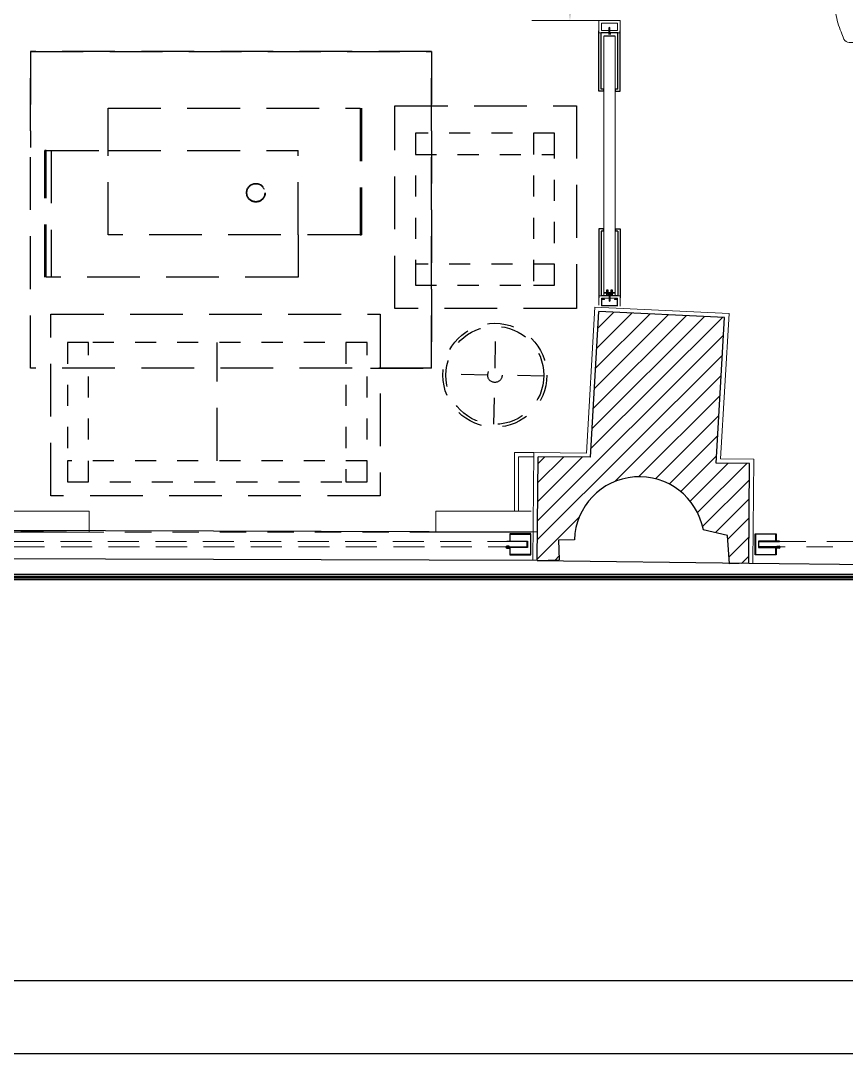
# Model space of a CAD drawing. Header units: inches. Extents: x 54 to 199, y 70 to 109.
# Drawn here: x 136.383 to 140.297, y 70.271 to 75.164 of the extents above; entities that cross this region are included whole.
import ezdxf
from ezdxf.enums import TextEntityAlignment as Align

# ---------------------------------------------------------------- set-up
doc = ezdxf.new("R2010")
doc.units = ezdxf.units.IN
doc.header["$MEASUREMENT"] = 0
for name, pattern in [('21212-FC-A-XREF-GROUND FLOOR PLAN-REV-31-10-12$0$HIDDEN', [0.375, 0.25, -0.125]), ('HIDDEN', [0.375, 0.25, -0.125]), ('HIDDEN2', [0.1875, 0.125, -0.0625])]:
    doc.linetypes.add(name, pattern=pattern)
for name, color, linetype, lineweight in [('21212-FC-A-XREF-FIRST FLOOR PLAN-REV-31-10-12$0$Solid-Wood-Timber-EEE', 44, 'Continuous', 15), ('21212-FC-A-XREF-GROUND FLOOR PLAN-REV-31-10-12$0$Channels-EEE', 252, 'Continuous', 5), ('21212-FC-A-XREF-GROUND FLOOR PLAN-REV-31-10-12$0$GB-Wall-Cladding-EEE', 1, 'Continuous', 15), ('21212-FC-A-XREF-GROUND FLOOR PLAN-REV-31-10-12$0$HIDDEN-EEE', 6, '21212-FC-A-XREF-GROUND FLOOR PLAN-REV-31-10-12$0$HIDDEN', 9), ('DIM-IN-AR', 251, 'Continuous', 5), ('FURN-LIGHT-EEE', 2, 'Continuous', 18), ('GLASS-EEE', 140, 'Continuous', 5)]:
    doc.layers.add(name, color=color, linetype=linetype, lineweight=lineweight)
for name, color, linetype in [('A2- Plans$0$WALL-AR', 7, 'Continuous'), ('col-hat', 2, 'Continuous'), ('columns', 6, 'Continuous'), ('DETAIL', 2, 'Continuous'), ('FINISH-AR', 252, 'Continuous'), ('Fixation', 1, 'Continuous'), ('furniture', 5, 'Continuous'), ('hatch', 2, 'Continuous'), ('HATCH-AR', 251, 'Continuous')]:
    doc.layers.add(name, color=color, linetype=linetype)
doc.layers.add('GOLDCLADDING', color=7, linetype='Continuous', true_color=0xffc20a)
doc.styles.add('ROMANS', font='romans.shx')

# ---------------------------------------------------------------- blocks, each defined once
blk = doc.blocks.new('GRWRFHRH')
at = {"color": 252}
for p, q in [((-0.8534, 2.16, 0), (-0.8534, 2.447, 0)), ((-0.8048, 2.4603, 0), (-0.8034, 2.4633, 0)), ((-0.8048, 2.4325, 0), (-0.8048, 2.4603, 0)), ((-0.8021, 2.4603, 0), (-0.8034, 2.4633, 0)), ((-0.8021, 2.4325, 0), (-0.8021, 2.4603, 0)), ((-0.7534, 2.16, 0), (-0.7534, 2.447, 0)), ((-0.764, 2.4365, 0), (-0.8429, 2.4365, 0)), ((-0.8429, 2.1705, 0), (-0.8429, 2.4365, 0)), ((-0.8298, 2.4233, 0), (-0.7771, 2.4233, 0)), ((-0.809, 2.4325, 0), (-0.809, 2.4313, 0)), ((-0.7978, 2.4325, 0), (-0.809, 2.4325, 0)), ((-0.809, 2.4313, 0), (-0.7978, 2.4313, 0)), ((-0.7978, 2.4313, 0), (-0.7978, 2.4325, 0)), ((-0.764, 2.1705, 0), (-0.764, 2.4365, 0)), ((-0.8324, 2.16, 0), (-0.8534, 2.16, 0)), ((-0.8324, 2.1705, 0), (-0.8429, 2.1705, 0)), ((-0.8324, 2.1705, 0), (-0.8324, 2.16, 0)), ((-0.764, 2.1705, 0), (-0.7745, 2.1705, 0)), ((-0.7745, 2.16, 0), (-0.7745, 2.1705, 0)), ((-0.7745, 2.16, 0), (-0.7534, 2.16, 0)), ((-0.8324, 1.5081, 0), (-0.8534, 1.5081, 0)), ((-0.8534, 1.5081, 0), (-0.8534, 1.1807, 0)), ((-0.8324, 1.4976, 0), (-0.8429, 1.4976, 0)), ((-0.8429, 1.4976, 0), (-0.8429, 1.1912, 0)), ((-0.8324, 1.4976, 0), (-0.8324, 1.5081, 0)), ((-0.7745, 1.5081, 0), (-0.7534, 1.5081, 0)), ((-0.7745, 1.5081, 0), (-0.7745, 1.4976, 0)), ((-0.764, 1.4976, 0), (-0.7745, 1.4976, 0)), ((-0.764, 1.4976, 0), (-0.764, 1.1912, 0)), ((-0.7534, 1.5081, 0), (-0.7534, 1.1807, 0)), ((-0.764, 1.1912, 0), (-0.8429, 1.1912, 0)), ((-0.8298, 1.2044, 0), (-0.7771, 1.2044, 0)), ((-0.809, 1.1952, 0), (-0.809, 1.1964, 0)), ((-0.809, 1.1964, 0), (-0.7978, 1.1964, 0)), ((-0.7978, 1.1952, 0), (-0.809, 1.1952, 0)), ((-0.8048, 1.1952, 0), (-0.8048, 1.1674, 0)), ((-0.8021, 1.1952, 0), (-0.8021, 1.1674, 0)), ((-0.7978, 1.1964, 0), (-0.7978, 1.1952, 0)), ((-0.8048, 1.1674, 0), (-0.8034, 1.1644, 0)), ((-0.8021, 1.1674, 0), (-0.8034, 1.1644, 0))]:
    blk.add_line(p, q, dxfattribs=at)
at = {"color": 252, "linetype": 'Continuous'}
for p, q in [((-0.8084, 1.2032, 0), (-0.7984, 1.2032, 0)), ((-0.8084, 1.2032, 0), (-0.7984, 1.2032, 0)), ((-0.8084, 1.1962, 0), (-0.7984, 1.2032, 0)), ((-0.8084, 1.2032, 0), (-0.7984, 1.1962, 0)), ((-0.8084, 1.1962, 0), (-0.8084, 1.2032, 0)), ((-0.8084, 1.2032, 0), (-0.7984, 1.2032, 0)), ((-0.7984, 1.1962, 0), (-0.8084, 1.1962, 0)), ((-0.7984, 1.2032, 0), (-0.7984, 1.1962, 0)), ((6.7345, -0.1296, 0.1445), (-8.3291, -0.1296, -0.1104)), ((6.7345, -0.1546, 0.1461), (-8.3291, -0.1546, -0.1104)), ((6.7345, -0.1546, 0.1461), (-8.3291, -0.1546, -0.1104))]:
    blk.add_line(p, q, dxfattribs=at)
at = {"layer": '21212-FC-A-XREF-FIRST FLOOR PLAN-REV-31-10-12$0$Solid-Wood-Timber-EEE', "color": 252, "ltscale": 10}
for p, q in [((-0.9132, 0.4459), (-0.873, 1.1367)), ((-0.2369, 1.107), (-0.873, 1.1367)), ((-0.277, 0.4177), (-0.2369, 1.107)), ((-1.1618, 0.4483), (-1.2546, 0.4483)), ((-1.2546, 0.1708), (-1.2546, 0.4483)), ((-1.1668, -0.0632), (-1.1618, 0.4483)), ((-0.9132, 0.4459), (-1.1618, 0.4483)), ((-1.1618, 0.4283), (-1.2346, 0.4283)), ((-1.2346, 0.1708), (-1.2346, 0.4283)), ((-0.1193, 0.4162), (-0.277, 0.4177)), ((-0.124, -0.0768), (-0.1193, 0.4162)), ((-3.7222, 0.1708), (-3.2701, 0.1708)), ((-3.7222, 0.1708), (-3.2701, 0.1708)), ((-3.2701, 0.1708), (-3.2701, 0.0708)), ((-3.2701, 0.1708), (-3.2701, 0.0708)), ((-1.1744, 0.1708), (-1.6265, 0.1708)), ((-1.6265, 0.1708), (-1.6265, 0.0708)), ((-1.1744, 0.1708), (-1.6265, 0.1708)), ((-1.6265, 0.1708), (-1.6265, 0.0708)), ((-3.7222, 0.0782), (-3.2701, 0.0708)), ((-3.7222, 0.0708), (-3.2701, 0.0708)), ((-1.1744, 0.0708), (-1.6265, 0.0708)), ((-1.1744, 0.0708), (-1.6265, 0.0708))]:
    blk.add_line(p, q, dxfattribs=at)
at = {"layer": '21212-FC-A-XREF-FIRST FLOOR PLAN-REV-31-10-12$0$Solid-Wood-Timber-EEE', "color": 252, "linetype": 'HIDDEN', "ltscale": 0.5}
blk.add_line((-1.1751, 0.0708), (-3.2821, 0.0708), dxfattribs=at)
blk.add_line((-1.1751, 0.0708), (-3.2821, 0.0708), dxfattribs=at)
at = {"layer": '21212-FC-A-XREF-GROUND FLOOR PLAN-REV-31-10-12$0$Channels-EEE', "color": 252}
for p, q in [((-0.8417, 1.1435), (-0.8417, 1.1755)), ((-0.8417, 1.1755), (-0.8277, 1.1755)), ((-0.8277, 1.1755), (-0.8277, 1.1735)), ((-0.7797, 1.1755), (-0.7657, 1.1755)), ((-0.7797, 1.1735), (-0.7797, 1.1755)), ((-0.7657, 1.1755), (-0.7657, 1.1435)), ((-0.7657, 1.1435), (-0.8417, 1.1435)), ((-0.8277, 1.1735), (-0.8397, 1.1735)), ((-0.8397, 1.1735), (-0.8397, 1.1455)), ((-0.8397, 1.1455), (-0.7677, 1.1455)), ((-0.7677, 1.1735), (-0.7797, 1.1735)), ((-0.7677, 1.1455), (-0.7677, 1.1735))]:
    blk.add_line(p, q, dxfattribs=at)
at = {"layer": '21212-FC-A-XREF-GROUND FLOOR PLAN-REV-31-10-12$0$GB-Wall-Cladding-EEE', "color": 252, "ltscale": 3}
for p, q in [((-0.8534, 2.4365), (-0.8534, 2.4945)), ((-0.7534, 2.4945), (-0.8534, 2.4945)), ((-0.8414, 2.4485), (-0.8414, 2.4825)), ((-0.7654, 2.4825), (-0.8414, 2.4825)), ((-0.8414, 2.4485, 0), (-0.7654, 2.4485, 0)), ((-0.7654, 2.4485), (-0.7654, 2.4825)), ((-0.7534, 2.4365), (-0.7534, 2.4945)), ((-0.7538, 2.4365, 0), (-0.8538, 2.4365, 0)), ((-0.8534, 2.4365, 0), (-0.7534, 2.4365, 0)), ((-0.7531, 2.4365, 0), (-0.8531, 2.4365, 0)), ((-0.7538, 1.1912, 0), (-0.8538, 1.1912, 0)), ((-0.8534, 1.1458), (-0.8534, 1.1912)), ((-0.8534, 1.1912, 0), (-0.7534, 1.1912, 0)), ((-0.7534, 1.1912, 0), (-0.8534, 1.1912, 0)), ((-0.8414, 1.1452), (-0.8414, 1.1792)), ((-0.8414, 1.1792, 0), (-0.7654, 1.1792, 0)), ((-0.7654, 1.1417), (-0.7654, 1.1792)), ((-0.7534, 1.1411), (-0.7534, 1.1912))]:
    blk.add_line(p, q, dxfattribs=at)
at = {"layer": '21212-FC-A-XREF-GROUND FLOOR PLAN-REV-31-10-12$0$HIDDEN-EEE', "color": 252, "linetype": 'HIDDEN', "ltscale": 0.5}
for p, q in [((-4.5312, 0.0272), (-1.261, 0.0272)), ((-4.5281, 0.0012), (-1.265, 0.0012)), ((-4.5092, 0.0272), (-1.291, 0.0272)), ((-4.5061, 0.0012), (-1.2794, 0.0012)), ((-0.0955, 0.0012), (2.3233, 0.0012)), ((0.0015, 0.0272), (2.3108, 0.0272))]:
    blk.add_line(p, q, dxfattribs=at)
at = {"layer": 'A2- Plans$0$WALL-AR', "color": 252}
blk.add_line((-1.1463, 0.0703), (-4.6795, 0.0811), dxfattribs=at)
at = {"layer": 'col-hat', "color": 252, "linetype": 'Continuous'}
for p, q in [((-0.892, 0.4665), (-0.2681, 1.0885)), ((-0.8864, 0.5617), (-0.3541, 1.0925)), ((-0.8809, 0.6569), (-0.44, 1.0965)), ((-0.8753, 0.7521), (-0.5259, 1.1005)), ((-0.8698, 0.8473), (-0.6118, 1.1045)), ((-0.8643, 0.9425), (-0.6977, 1.1085)), ((-0.8587, 1.0377), (-0.7837, 1.1125)), ((-1.145, 0.1246), (-0.2629, 1.004)), ((-1.1458, 0.0341), (-0.2684, 0.9088)), ((-0.7786, 0.3105), (-0.274, 0.8137)), ((-0.6657, 0.3334), (-0.2795, 0.7185)), ((-0.5854, 0.3238), (-0.285, 0.6233)), ((-0.5203, 0.299), (-0.2906, 0.5281)), ((-1.1441, 0.2151), (-0.9325, 0.4261)), ((-1.1432, 0.3057), (-1.0216, 0.4269)), ((-1.1423, 0.3962), (-1.1107, 0.4278)), ((-0.4662, 0.2634), (-0.2961, 0.4329)), ((-0.4215, 0.2182), (-0.2418, 0.3974)), ((-0.3864, 0.1636), (-0.1527, 0.3965)), ((-0.3623, 0.0979), (-0.1402, 0.3194)), ((-0.3016, 0.0687), (-0.1411, 0.2288)), ((-1.1467, -0.0565), (-0.947, 0.1427)), ((-0.2432, 0.0373), (-0.1419, 0.1383)), ((-0.2371, -0.0463), (-0.1428, 0.0478)), ((-1.0617, -0.0614), (-1.0422, -0.0419)), ((-0.1785, -0.0776), (-0.1437, -0.0428))]:
    blk.add_line(p, q, dxfattribs=at)
at = {"layer": 'columns', "color": 252}
for p, q in [((-0.8943, 0.4257), (-0.8542, 1.1158)), ((-0.258, 1.088), (-0.8542, 1.1158)), ((-0.2982, 0.3979), (-0.258, 1.088)), ((-1.1468, -0.0634), (-1.142, 0.4281)), ((-0.8943, 0.4257), (-1.142, 0.4281)), ((-0.1394, 0.3964), (-0.2982, 0.3979)), ((-0.144, -0.0766), (-0.1394, 0.3964)), ((-0.2446, 0.0552), (-0.3589, 0.0823)), ((-0.2347, -0.0791), (-0.2446, 0.0552)), ((-0.9701, 0.0348), (-1.0447, 0.033)), ((-1.0447, 0.033), (-1.0415, -0.0609)), ((-1.1468, -0.0634), (-1.0415, -0.0609)), ((-0.144, -0.0766), (-0.2347, -0.0791))]:
    blk.add_line(p, q, dxfattribs=at)
blk.add_arc((-0.6619, 0.0251), 0.3084, 10.6878, 178.1965, dxfattribs=at)
at = {"layer": 'DETAIL', "color": 252, "linetype": 'Continuous'}
for p, q in [((-0.8159, 1.1912, 0), (-0.8159, 1.2191, 0)), ((-0.8159, 1.2191, 0), (-0.8109, 1.2191, 0)), ((-0.7909, 1.1912, 0), (-0.8159, 1.1912, 0)), ((-0.8109, 1.2191, 0), (-0.8109, 1.1962, 0)), ((-0.8109, 1.1962, 0), (-0.7959, 1.1962, 0)), ((-0.7959, 1.1962, 0), (-0.7959, 1.2191, 0)), ((-0.7959, 1.2191, 0), (-0.7909, 1.2191, 0)), ((-0.7909, 1.2191, 0), (-0.7909, 1.1912, 0)), ((6.7345, -0.1546, 0.1461), (-8.3291, -0.1546, -0.1104))]:
    blk.add_line(p, q, dxfattribs=at)
at = {"layer": 'DIM-IN-AR', "color": 252}
blk.add_line((-0.8159, 2.4945, 0), (-1.171, 2.4945, 0), dxfattribs=at)
blk.add_solid([(-1.016, 2.6445, 0), (-0.966, 2.6445, 0), (-0.991, 2.4945, 0)], dxfattribs=at)
at = {"layer": 'FINISH-AR', "color": 252, "linetype": 'HIDDEN2', "ltscale": 0.5}
for p, q in [((-1.176, 0.0637), (-1.276, 0.0637)), ((-1.276, 0.0637), (-1.276, 0.0287)), ((-1.274, 0.0287), (-1.274, 0.0617)), ((-1.274, 0.0617), (-1.178, 0.0617)), ((-1.178, 0.0617), (-1.178, -0.0342)), ((-1.176, -0.0362), (-1.176, 0.0637)), ((-0.1135, -0.0362), (-0.1135, 0.0637)), ((-0.1135, 0.0637), (-0.0135, 0.0637)), ((-0.0155, 0.0617), (-0.1115, 0.0617)), ((-0.1115, 0.0617), (-0.1115, -0.0342)), ((-0.0155, 0.0287), (-0.0155, 0.0617)), ((-0.0135, 0.0637), (-0.0135, 0.0287)), ((-1.291, 0.0287), (-1.1915, 0.0287)), ((-1.291, 0.0262), (-1.291, 0.0287)), ((-1.194, 0.0262), (-1.291, 0.0262)), ((-1.291, -0.0013), (-1.291, 0.0012)), ((-1.291, 0.0012), (-1.194, 0.0012)), ((-1.276, 0.0287), (-1.274, 0.0287)), ((-1.194, 0.0012), (-1.194, 0.0262)), ((-1.1915, 0.0287), (-1.1915, -0.0013)), ((0.0015, 0.0287), (-0.098, 0.0287)), ((-0.098, 0.0287), (-0.098, -0.0013)), ((-0.0955, 0.0012), (-0.0955, 0.0262)), ((-0.0955, 0.0262), (0.0015, 0.0262)), ((0.0015, 0.0012), (-0.0955, 0.0012)), ((-0.0135, 0.0287), (-0.0155, 0.0287)), ((0.0015, 0.0262), (0.0015, 0.0287)), ((0.0015, -0.0013), (0.0015, 0.0012)), ((-1.1915, -0.0013), (-1.291, -0.0013)), ((-1.274, -0.0013), (-1.276, -0.0013)), ((-1.276, -0.0013), (-1.276, -0.0362)), ((-1.276, -0.0362), (-1.176, -0.0362)), ((-1.274, -0.0342), (-1.274, -0.0013)), ((-1.178, -0.0342), (-1.274, -0.0342)), ((-0.0135, -0.0362), (-0.1135, -0.0362)), ((-0.1115, -0.0342), (-0.0155, -0.0342)), ((-0.098, -0.0013), (0.0015, -0.0013)), ((-0.0155, -0.0013), (-0.0135, -0.0013)), ((-0.0155, -0.0342), (-0.0155, -0.0013)), ((-0.0135, -0.0013), (-0.0135, -0.0362))]:
    blk.add_line(p, q, dxfattribs=at)
at = {"layer": 'Fixation', "color": 252}
for p, q in [((-1.2794, 0.0047), (-1.2904, 0.0047)), ((-1.2794, 0.0012), (-1.2794, 0.0047)), ((-0.011, 0.0012), (-0.011, 0.0047)), ((-0.011, 0.0047), (0, 0.0047)), ((-1.2904, -0.0047), (-1.2794, -0.0047)), ((-1.2794, -0.0047), (-1.2794, -0.0013)), ((-0.011, -0.0047), (-0.011, -0.0013)), ((0, -0.0047), (-0.011, -0.0047))]:
    blk.add_line(p, q, dxfattribs=at)
for centre, start, end in [((-1.2904, 0), 90, 270), ((0, 0), 270, 90)]:
    blk.add_arc(centre, 0.00475, start, end, dxfattribs=at)
at = {"layer": 'FURN-LIGHT-EEE', "color": 252, "flags": 128}
blk.add_lwpolyline([(0.3843, 2.9275, 0.029012), (0.3305, 2.9272, 0.270173), (0.3088, 2.9122, 0.055044), (0.2704, 2.7985, 0.087483), (0.2684, 2.5284, 0.048386), (0.2939, 2.441, 0.024463), (0.3077, 2.4072, 0.288013), (0.3329, 2.3911, 0.01393), (0.3819, 2.3906, 0.23698), (0.4026, 2.4044, 0.184158), (0.4049, 2.4372, -0.019394), (0.3769, 2.5294, -0.060382), (0.3656, 2.7008, -0.079806), (0.3921, 2.8402, 0.029719), (0.4066, 2.8874, 0.17298), (0.4031, 2.9139, 0.244693)], format="xyb", close=True, dxfattribs=at)
at = {"layer": 'furniture', "color": 252, "linetype": 'HIDDEN'}
for p, q in [((-1.6476, 2.3476, 0), (-3.5476, 2.3476, 0)), ((-3.5476, 2.3476, 0), (-3.5476, 1.8938, 0)), ((-3.5476, 2.3476, 0), (-1.6476, 2.3476, 0)), ((-3.5476, 0.8476, 0), (-3.5476, 2.3476, 0)), ((-1.6476, 0.8476, 0), (-1.6476, 2.3476, 0)), ((-1.6476, 2.3476, 0), (-1.6476, 0.8476, 0)), ((-3.1797, 1.4791, 0), (-3.1797, 2.0791, 0)), ((-3.1797, 2.0791, 0), (-1.9857, 2.0791, 0)), ((-1.9857, 2.0791, 0), (-1.9857, 1.4791, 0)), ((-1.9797, 2.0791, 0), (-1.9797, 1.4791, 0)), ((-1.8205, 2.0908, 0), (-0.9605, 2.0908, 0)), ((-1.8205, 1.1308, 0), (-1.8205, 2.0908, 0)), ((-0.9605, 2.0908, 0), (-0.9605, 1.1308, 0)), ((-3.4797, 1.2791, 0), (-3.4797, 1.8791, 0)), ((-3.4737, 1.8791, 0), (-3.4797, 1.8791, 0)), ((-3.4737, 1.8791, 0), (-3.1797, 1.8791, 0)), ((-3.4737, 1.2791, 0), (-3.4737, 1.8791, 0)), ((-3.4497, 1.8791, 0), (-3.4497, 1.2791, 0)), ((-3.1797, 1.8791, 0), (-2.2797, 1.8791, 0)), ((-2.2797, 1.4791, 0), (-2.2797, 1.8791, 0)), ((-1.9857, 1.4791, 0), (-3.1797, 1.4791, 0)), ((-2.2797, 1.4791, 0), (-2.2797, 1.2791, 0)), ((-1.9857, 1.4791, 0), (-1.9797, 1.4791, 0)), ((-2.2797, 1.2791, 0), (-3.4737, 1.2791, 0)), ((-0.9605, 1.1308, 0), (-1.8205, 1.1308, 0)), ((-3.4509, 1.1034, 0), (-1.8909, 1.1034, 0)), ((-3.4509, 0.2434, 0), (-3.4509, 1.1034, 0)), ((-1.8909, 1.1034, 0), (-1.8909, 0.2434, 0)), ((-2.6626, 0.4092, 0), (-2.6626, 0.9692, 0)), ((-1.6476, 0.8476, 0), (-3.5476, 0.8476, 0)), ((-1.9372, 0.8476, 0), (-1.6476, 0.8476, 0)), ((-1.8909, 0.2434, 0), (-3.4509, 0.2434, 0))]:
    blk.add_line(p, q, dxfattribs=at)
at = {"layer": 'furniture', "color": 252, "linetype": 'HIDDEN', "ltscale": 0.1}
for p, q in [((-1.0636, 1.9607, 0), (-1.7236, 1.9607, 0)), ((-1.7236, 1.9607, 0), (-1.7236, 1.8607, 0)), ((-1.0636, 1.9607, 0), (-1.7236, 1.9607, 0)), ((-1.7236, 1.9607, 0), (-1.7236, 1.2407, 0)), ((-1.0636, 1.9607, 0), (-1.1636, 1.9607, 0)), ((-1.1636, 1.9607, 0), (-1.1636, 1.2407, 0)), ((-1.0636, 1.2407, 0), (-1.0636, 1.9607, 0)), ((-1.0636, 1.8607, 0), (-1.0636, 1.9607, 0)), ((-1.0636, 1.2407, 0), (-1.0636, 1.9607, 0)), ((-1.7236, 1.8607, 0), (-1.0636, 1.8607, 0)), ((-1.0636, 1.3407, 0), (-1.7236, 1.3407, 0)), ((-1.7236, 1.3407, 0), (-1.7236, 1.2407, 0)), ((-1.0636, 1.2407, 0), (-1.0636, 1.3407, 0)), ((-1.7236, 1.2407, 0), (-1.0636, 1.2407, 0)), ((-1.7236, 1.2407, 0), (-1.0636, 1.2407, 0)), ((-1.1636, 1.2407, 0), (-1.0636, 1.2407, 0)), ((-3.3726, 0.9692, 0), (-3.3726, 0.3092, 0)), ((-3.2726, 0.9692, 0), (-3.3726, 0.9692, 0)), ((-1.9526, 0.9692, 0), (-3.3726, 0.9692, 0)), ((-3.3726, 0.9692, 0), (-3.3726, 0.3092, 0)), ((-3.2726, 0.3092, 0), (-3.2726, 0.9692, 0)), ((-2.0526, 0.9692, 0), (-2.0526, 0.3092, 0)), ((-1.9526, 0.9692, 0), (-2.0526, 0.9692, 0)), ((-1.9526, 0.3092, 0), (-1.9526, 0.9692, 0)), ((-1.9526, 0.3092, 0), (-1.9526, 0.9692, 0)), ((-3.3726, 0.4092, 0), (-3.3726, 0.3092, 0)), ((-1.9526, 0.4092, 0), (-3.3726, 0.4092, 0)), ((-1.9526, 0.3092, 0), (-1.9526, 0.4092, 0)), ((-3.3726, 0.3092, 0), (-3.2726, 0.3092, 0)), ((-3.3726, 0.3092, 0), (-1.9526, 0.3092, 0)), ((-3.3726, 0.3092, 0), (-1.9526, 0.3092, 0)), ((-2.0526, 0.3092, 0), (-1.9526, 0.3092, 0))]:
    blk.add_line(p, q, dxfattribs=at)
at = {"layer": 'furniture', "color": 252, "linetype": 'HIDDEN', "ltscale": 0.5}
for p, q in [((-1.3463, 0.8485, 0), (-1.3428, 1.0465, 0)), ((-1.3811, 0.815, 0), (-1.5791, 0.8185, 0)), ((-1.1148, 0.8102, 0), (-1.3128, 0.8137, 0)), ((-1.3511, 0.5822, 0), (-1.3476, 0.7802, 0))]:
    blk.add_line(p, q, dxfattribs=at)
at = {"layer": 'furniture', "color": 252, "linetype": 'HIDDEN'}
for radius in [0.0445, 0.0425]:
    blk.add_circle((-2.4797, 1.6791, 0), radius, dxfattribs=at)
at = {"layer": 'furniture', "color": 252, "linetype": 'HIDDEN', "ltscale": 0.5}
for radius in [0.2461, 0.2322, 0.0341]:
    blk.add_circle((-1.3469, 0.8143, 0), radius, dxfattribs=at)
at = {"layer": 'GLASS-EEE', "color": 252}
for p, q in [((-0.8298, 2.4213, 0), (-0.7771, 2.4213, 0)), ((-0.8298, 2.4213, 0), (-0.8298, 1.2064, 0)), ((-0.7771, 2.4213, 0), (-0.7771, 1.2064, 0)), ((-0.8298, 1.1912, 0), (-0.8298, 1.5626, 0)), ((-0.7771, 1.1912, 0), (-0.7771, 1.5626, 0)), ((-0.8298, 1.2064, 0), (-0.7771, 1.2064, 0)), ((6.7295, -0.1371, 0.1436), (-8.3241, -0.1371, -0.1104)), ((6.7225, -0.1421, 0.1437), (-8.3171, -0.1421, -0.1102)), ((6.7295, -0.1471, 0.1436), (-8.3241, -0.1471, -0.1104))]:
    blk.add_line(p, q, dxfattribs=at)
at = {"layer": 'hatch', "color": 252, "linetype": 'Continuous'}
for p, q in [((-1.2948, 0.0018), (-1.2922, 0.0044)), ((-1.2945, -0.0024), (-1.2919, 0.0003)), ((-1.2909, 0.0012), (-1.2874, 0.0047)), ((-1.2865, 0.0012), (-1.283, 0.0047)), ((-1.2821, 0.0012), (-1.2794, 0.0039)), ((-0.0083, 0.0012), (-0.011, 0.0039)), ((-0.0039, 0.0012), (-0.0074, 0.0047)), ((0.0005, 0.0012), (-0.003, 0.0047)), ((0.0041, -0.0024), (0.0015, 0.0003)), ((0.0044, 0.0018), (0.0018, 0.0044)), ((-1.2922, -0.0044), (-1.289, -0.0013)), ((-1.2881, -0.0047), (-1.2846, -0.0013)), ((-1.2837, -0.0047), (-1.2802, -0.0013)), ((-0.0067, -0.0047), (-0.0102, -0.0013)), ((-0.0023, -0.0047), (-0.0058, -0.0013)), ((0.0018, -0.0044), (-0.0014, -0.0013))]:
    blk.add_line(p, q, dxfattribs=at)
at = {"layer": 'HATCH-AR', "color": 252}
for p, q in [((-1.1468, -0.0634), (-4.6799, -0.0527)), ((-1.1468, -0.0634), (-0.144, -0.0766)), ((-0.144, -0.0766), (2.4524, -0.1054))]:
    blk.add_line(p, q, dxfattribs=at)
at = {"color": 252, "style": 'ROMANS'}
for p in [(-5.1176, 7.4592, 0), (3.1653, 4.7064, 0), (-5.1176, 4.6287, 0)]:
    blk.add_attdef('ELEV', text='', height=0.1035, dxfattribs=at).set_placement(p, align=Align.BOTTOM_LEFT)
for p in [(-5.1176, 7.3903, 0), (3.1653, 4.6376, 0), (-5.1176, 4.5599, 0)]:
    blk.add_attdef('LEVEL', text='', height=0.1035, dxfattribs=at).set_placement(p, align=Align.TOP_LEFT)

msp = doc.modelspace()

# ---------------------------------------------------------------- linework, layer by layer
for points in [[(121.7339, 70.2707), (152.873, 70.2707), (152.873, 92.2906), (121.7339, 92.2906)], [(122.0791, 70.6159), (152.5279, 70.6159), (152.5279, 91.9454), (122.0791, 91.9454)]]:
    msp.add_lwpolyline(points, close=True)

# ---------------------------------------------------------------- block references
at = {"layer": 'GOLDCLADDING'}
msp.add_blockref('GRWRFHRH', (139.9781, 72.6693, 0), dxfattribs=at)

doc.saveas('drawing.dxf')
